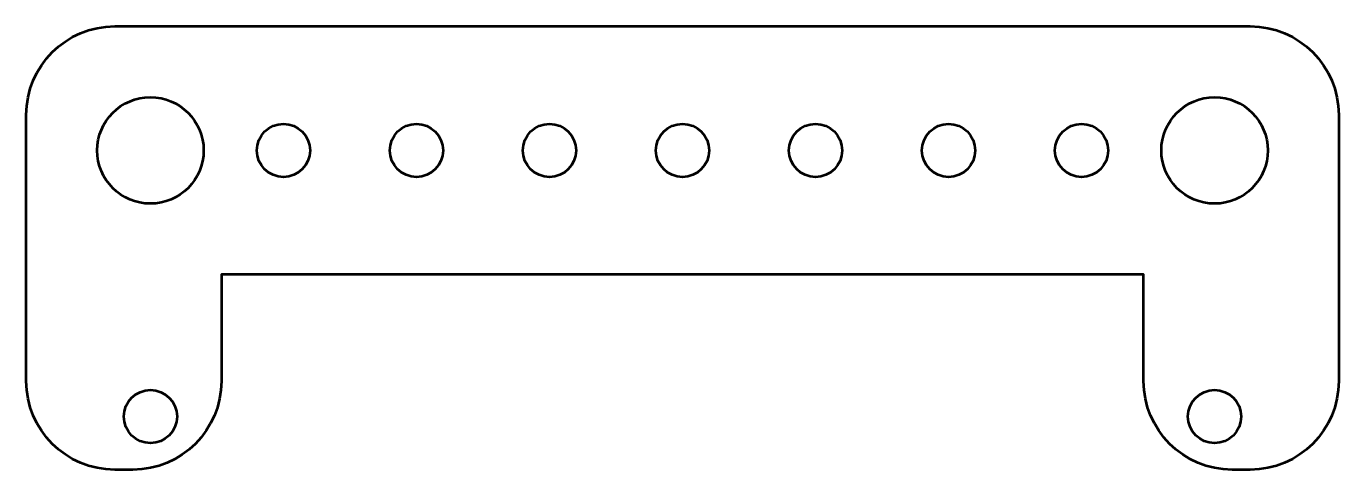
# Model space of a CAD drawing. Header units: centimetres. Extents: x -3.7 to 3.7, y -1.25 to 1.25.
import ezdxf

# ---------------------------------------------------------------- set-up
doc = ezdxf.new("R2010")
doc.units = ezdxf.units.CM
doc.header["$MEASUREMENT"] = 0
doc.layers.add('Layer 1', color=7, linetype='Continuous')

msp = doc.modelspace()

# ---------------------------------------------------------------- linework, layer by layer
at = {"layer": 'Layer 1', "lineweight": 53}
for centre, major_axis in [((-3, 0.55), (0, 0.3)), ((3, 0.55), (0, 0.3)), ((-2.25, 0.55), (0, 0.15)), ((-1.5, 0.55), (0, 0.15)), ((-0.75, 0.55), (0, 0.15)), ((0, 0.55), (0, 0.15)), ((0.75, 0.55), (0, 0.15)), ((1.5, 0.55), (0, 0.15)), ((2.25, 0.55), (0, 0.15)), ((-3, -0.95), (0, 0.15)), ((3, -0.95), (0, 0.15))]:
    msp.add_ellipse(centre, major_axis=major_axis, ratio=1, dxfattribs=at)
msp.add_open_spline([(-2.7, 1.25), (-2.7, 1.25), (-3.2, 1.25), (-3.2, 1.25), (-3.2, 1.25), (-3.47614, 1.25), (-3.7, 1.02614), (-3.7, 0.75), (-3.7, 0.75), (-3.7, 0.75), (-3.7, 0.5875), (-3.7, 0.5875), (-3.7, 0.5875), (-3.7, 0.5875), (-3.7, 0.53423), (-3.7, 0.53423), (-3.7, 0.53423), (-3.7, 0.53423), (-3.7, 0.48433), (-3.7, 0.48433), (-3.7, 0.48433), (-3.7, 0.48433), (-3.7, 0.4377), (-3.7, 0.4377), (-3.7, 0.4377), (-3.7, 0.4377), (-3.7, 0.39424), (-3.7, 0.39424), (-3.7, 0.39424), (-3.7, 0.39424), (-3.7, 0.35385), (-3.7, 0.35385), (-3.7, 0.35385), (-3.7, 0.35385), (-3.7, 0.35), (-3.7, 0.35), (-3.7, 0.35), (-3.7, 0.35), (-3.7, -0.25), (-3.7, -0.25), (-3.7, -0.25), (-3.7, -0.25), (-3.7, -0.75), (-3.7, -0.75), (-3.7, -0.75), (-3.7, -1.02614), (-3.47614, -1.25), (-3.2, -1.25), (-3.2, -1.25), (-3.2, -1.25), (-3.1, -1.25), (-3.1, -1.25), (-3.1, -1.25), (-2.82386, -1.25), (-2.6, -1.02614), (-2.6, -0.75), (-2.6, -0.75), (-2.6, -0.75), (-2.6, -0.15), (-2.6, -0.15), (-2.6, -0.15), (-2.6, -0.15), (-2, -0.15), (-2, -0.15), (-2, -0.15), (-2, -0.15), (1.7, -0.15), (1.7, -0.15), (1.7, -0.15), (1.7, -0.15), (2.6, -0.15), (2.6, -0.15), (2.6, -0.15), (2.6, -0.15), (2.6, -0.25), (2.6, -0.25), (2.6, -0.25), (2.6, -0.25), (2.6, -0.75), (2.6, -0.75), (2.6, -0.75), (2.6, -1.02614), (2.82386, -1.25), (3.1, -1.25), (3.1, -1.25), (3.1, -1.25), (3.2, -1.25), (3.2, -1.25), (3.2, -1.25), (3.47614, -1.25), (3.7, -1.02614), (3.7, -0.75), (3.7, -0.75), (3.7, -0.75), (3.7, 0.35), (3.7, 0.35), (3.7, 0.35), (3.7, 0.35), (3.7, 0.5875), (3.7, 0.5875), (3.7, 0.5875), (3.7, 0.5875), (3.7, 0.75), (3.7, 0.75), (3.7, 0.75), (3.7, 1.02614), (3.47614, 1.25), (3.2, 1.25), (3.2, 1.25), (2.02683, 1.25), (-1.83746, 1.25), (-2.7, 1.25)], degree=3, knots=[0, 0, 0, 0, 0.0344828, 0.0344828, 0.0344828, 0.0344828, 0.0689655, 0.0689655, 0.0689655, 0.0689655, 0.1034483, 0.1034483, 0.1034483, 0.1034483, 0.137931, 0.137931, 0.137931, 0.137931, 0.1724138, 0.1724138, 0.1724138, 0.1724138, 0.2068966, 0.2068966, 0.2068966, 0.2068966, 0.2413793, 0.2413793, 0.2413793, 0.2413793, 0.2758621, 0.2758621, 0.2758621, 0.2758621, 0.3103448, 0.3103448, 0.3103448, 0.3103448, 0.3448276, 0.3448276, 0.3448276, 0.3448276, 0.3793103, 0.3793103, 0.3793103, 0.3793103, 0.4137931, 0.4137931, 0.4137931, 0.4137931, 0.4482759, 0.4482759, 0.4482759, 0.4482759, 0.4827586, 0.4827586, 0.4827586, 0.4827586, 0.5172414, 0.5172414, 0.5172414, 0.5172414, 0.5517241, 0.5517241, 0.5517241, 0.5517241, 0.5862069, 0.5862069, 0.5862069, 0.5862069, 0.6206897, 0.6206897, 0.6206897, 0.6206897, 0.6551724, 0.6551724, 0.6551724, 0.6551724, 0.6896552, 0.6896552, 0.6896552, 0.6896552, 0.7241379, 0.7241379, 0.7241379, 0.7241379, 0.7586207, 0.7586207, 0.7586207, 0.7586207, 0.7931034, 0.7931034, 0.7931034, 0.7931034, 0.8275862, 0.8275862, 0.8275862, 0.8275862, 0.862069, 0.862069, 0.862069, 0.862069, 0.8965517, 0.8965517, 0.8965517, 0.8965517, 0.9310345, 0.9310345, 0.9310345, 0.9310345, 1, 1, 1, 1], dxfattribs=at)

doc.saveas('drawing.dxf')
